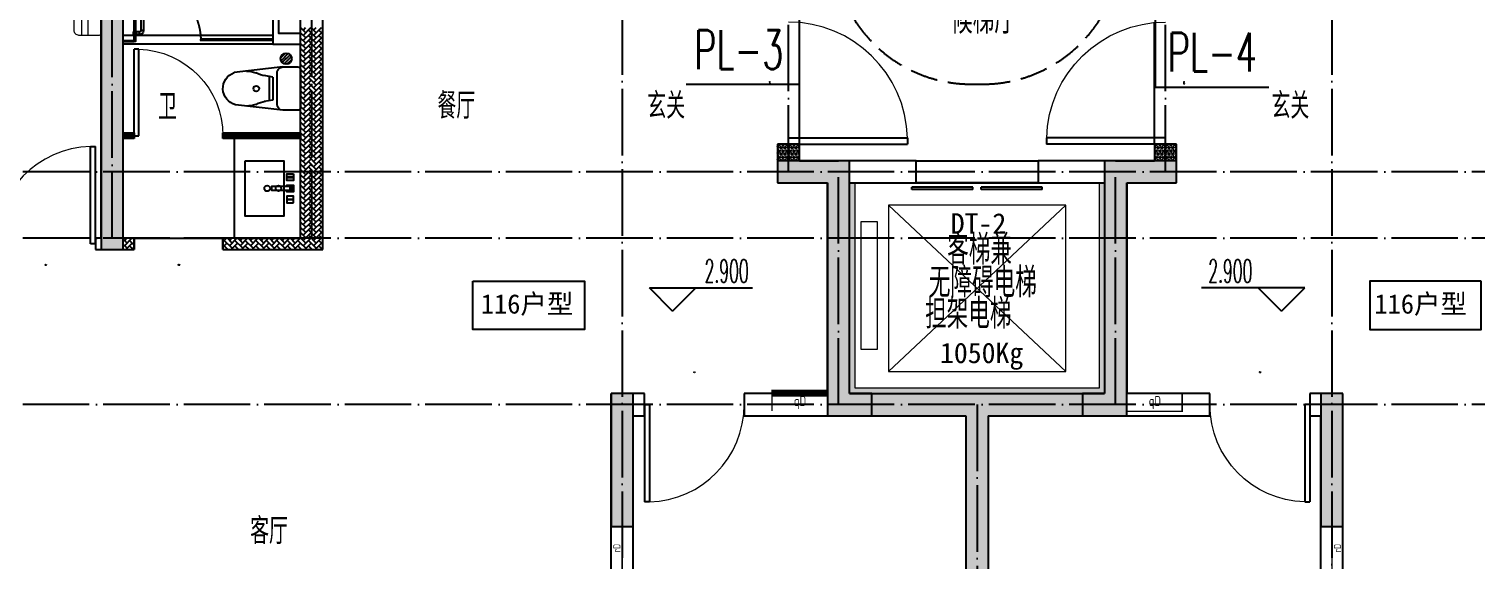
# Model space of a CAD drawing. Extents: x 27938 to 1507990, y 110129 to 923079.
# Drawn here: x 856867 to 869917, y 598848 to 603637 of the extents above; entities that cross this region are included whole.
import ezdxf

# ---------------------------------------------------------------- set-up
doc = ezdxf.new("R2010")
doc.units = 0
doc.header["$LTSCALE"] = 1000
doc.header["$MEASUREMENT"] = 0
doc.linetypes.add('DASH', pattern=[0.35, 0.25, -0.1])
doc.linetypes.add('DOTE', pattern=[2.4200000000000004, 2, -0.2, 0.02, -0.2])
for name, color, linetype, lineweight in [('3.5方案汇报，与郭总、侯月琴确定户型_t8$0$STAIR', 2, 'Continuous', 18), ('EQUIP-消防', 3, 'Continuous', 20), ('填充', 251, 'Continuous', 5), ('平面-空调预留孔', 173, 'Continuous', 15)]:
    doc.layers.add(name, color=color, linetype=linetype, lineweight=lineweight)
for name, color, linetype in [('COLUMN', 9, 'Continuous'), ('CURTWALL', 4, 'Continuous'), ('DIM_ELEV', 3, 'Continuous'), ('DIM_餐饮排水', 31, 'Continuous'), ('DOTE', 1, 'Continuous'), ('EQUIP_污水', 7, 'Continuous'), ('IP-bath&kitchen-JOHNSON', 4, 'Continuous'), ('LVTRY', 6, 'Continuous'), ('P-bath&kitchen-JOHNSON', 4, 'Continuous'), ('PUB_HATCH', 8, 'Continuous'), ('PUB_TEXT', 4, 'Continuous'), ('STAIR', 2, 'Continuous'), ('WALL', 9, 'Continuous'), ('WINDOW', 4, 'Continuous'), ('WINDOW_TEXT', 7, 'Continuous'), ('保温', 6, 'Continuous')]:
    doc.layers.add(name, color=color, linetype=linetype)
doc.styles.add('_TCH_DIM', font='SIMPLEX.shx', dxfattribs={"width": 0.7, "bigfont": 'GBCBIG.shx'})
doc.styles.add('_TCH_WINDOW', font='SIMPLEX.shx', dxfattribs={"width": 0.7, "height": 3.5, "bigfont": 'GBCBIG.shx'})
doc.styles.add('_TWT_SERIAL', font='SIMPLEX', dxfattribs={"width": 0.8, "height": 3.5, "bigfont": 'HZTXT'})
doc.styles.get("Standard").update_dxf_attribs({"font": 'gbenor.shx', "bigfont": 'gbcbig.shx'})
doc.styles.add('房间名称', font='TSSDENG', dxfattribs={"width": 0.8, "bigfont": 'HZTXT'})
doc.styles.add('黑体', font='simhei.ttf')
pattern_1 = [(90, (0, 0), (-16.49778, 1.010197673501861e-15), [9.525, -19.05]), (210, (0, 0), (8.248889999999996, -14.28749658604684), [9.525, -19.05]), (150, (5.83238038093927e-16, 9.525), (-8.248890000000003, -14.28749658604684), [9.525, -19.05])]
pattern_2 = [(45, (0, 0), (0, 47.41575231924514), [100.584, -33.528]), (135, (23.70786, 23.70786), (3.05311331771918e-15, 47.41575231924513), [100.584, -33.528])]

# ---------------------------------------------------------------- blocks, each defined once
blk = doc.blocks.new('GFDGFSDFGD')
at = {"layer": 'PUB_HATCH'}
for points in [[(450766.6347917099, 373023.7242148577), (450216.6347917099, 373023.7242148577), (450216.634792909, 370023.7242154307), (450416.634792909, 370023.7242154307), (450416.6347917099, 372823.7242148577), (450766.6347917099, 372823.7242148577)], [(456966.6242620276, 370823.7242364994), (456316.6235069988, 370823.7237810019), (456316.6235069988, 370623.723500697), (456766.6242620276, 370623.7242364994), (456766.6242608383, 368523.7281418327), (457166.6242608383, 368523.7281418327), (457166.6242608383, 368723.7281418327), (456966.6242609706, 368723.7281418327)], [(459266.6248586276, 370823.7242366532), (459266.6248596846, 368723.7281419866), (459066.6248598169, 368723.7281419866), (459066.6248598169, 368523.7281419866), (459466.6248598169, 368523.7281419866), (459466.6248586276, 370623.7242366532), (459916.6256136564, 370623.7235008508), (459916.6256136564, 370823.7237811558)], [(454816.6362339624, 368723.7167763724), (454816.6362308792, 367523.7257141294), (455016.6362343028, 367523.7239626549), (455016.6362342408, 368723.7167764931)], [(461416.6128852202, 368723.7167772611), (461216.6128849418, 368723.7167773817), (461216.612884902, 367523.7239627372), (461416.6128882723, 367523.7257142118)]]:
    blk.add_hatch(color=256, dxfattribs=at).paths.add_polyline_path(points)
at = {"layer": 'COLUMN', "color": 6}
for p, q in [((450216.6347917099, 373023.7242148577), (450216.634792909, 370023.7242154307)), ((450416.634792909, 370023.7242154307), (450416.6347917099, 372823.7242148577)), ((456966.6242620276, 370823.7242364994), (456316.6235069988, 370823.7237810019)), ((456316.6235069988, 370823.7237810019), (456316.6235069988, 370623.723500697)), ((456966.6242609706, 368723.7281418327), (456966.6242620276, 370823.7242364994)), ((459266.6248586276, 370823.7242366532), (459266.6248596846, 368723.7281419866)), ((459916.6256136564, 370823.7237811558), (459266.6248586276, 370823.7242366532)), ((459916.6256136564, 370623.7235008508), (459916.6256136564, 370823.7237811558)), ((456316.6235069988, 370623.723500697), (456766.6242620276, 370623.7242364994)), ((456766.6242620276, 370623.7242364994), (456766.6242608383, 368523.7281418327)), ((459466.6248598169, 368523.7281419866), (459466.6248586276, 370623.7242366532)), ((459466.6248586276, 370623.7242366532), (459916.6256136564, 370623.7235008508)), ((450216.634792909, 370023.7242154307), (450416.634792909, 370023.7242154307)), ((454816.6362339624, 368723.7167763724), (454816.6362308792, 367523.7257141294)), ((455016.6362342408, 368723.7167764931), (454816.6362339624, 368723.7167763724)), ((455016.6362343028, 367523.7239626549), (455016.6362342408, 368723.7167764931)), ((457166.6242608383, 368723.7281418327), (456966.6242609706, 368723.7281418327)), ((457166.6242608383, 368523.7281418327), (457166.6242608383, 368723.7281418327)), ((459266.6248596846, 368723.7281419866), (459066.6248598169, 368723.7281419866)), ((459066.6248598169, 368723.7281419866), (459066.6248598169, 368523.7281419866)), ((461416.6128852202, 368723.7167772611), (461216.6128849418, 368723.7167773817)), ((461216.6128849418, 368723.7167773817), (461216.612884902, 367523.7239627372)), ((461416.6128882723, 367523.7257142118), (461416.6128852202, 368723.7167772611)), ((456766.6242608383, 368523.7281418327), (457166.6242608383, 368523.7281418327)), ((459066.6248598169, 368523.7281419866), (459466.6248598169, 368523.7281419866)), ((454816.6362308792, 367523.7257141294), (455016.6362343028, 367523.7239626549)), ((461216.612884902, 367523.7239627372), (461416.6128882723, 367523.7257142118))]:
    blk.add_line(p, q, dxfattribs=at)
blk = doc.blocks.new('GDFGDGRD')
at = {"layer": '保温', "linetype": 'ByBlock', "ltscale": 10}
h = blk.add_hatch(dxfattribs=at)
h.set_pattern_fill('AR-HBONE', color=251, scale=55)
h.set_pattern_definition(pattern_2)
h.paths.add_polyline_path([(439016.5790388767, 370023.7249376682), (439016.5712974954, 372023.7235304342), (439216.5712974836, 372023.7237229171), (439216.5790388649, 370023.7251301511)])
at = {"layer": '保温', "linetype": 'Continuous', "ltscale": 10}
h = blk.add_hatch(dxfattribs=at)
h.set_pattern_fill('HEX', color=251, scale=10, angle=90, style=0)
h.set_pattern_definition(pattern_1)
h.paths.add_polyline_path([(431316.5779582471, 370823.724846115), (431516.5779419378, 370823.724846115), (431516.676856265, 370973.7247405107), (431316.6768725742, 370973.7249371556)])
h = blk.add_hatch(dxfattribs=at)
h.set_pattern_fill('HEX', color=251, scale=10, angle=90, style=0)
h.set_pattern_definition(pattern_1)
h.paths.add_polyline_path([(434916.5794610044, 370823.724846115), (434716.5794773137, 370823.724846115), (434716.4805629865, 370973.7247405107), (434916.4805466773, 370973.7249371556)])
at = {"layer": '保温', "linetype": 'ByBlock', "ltscale": 10}
h = blk.add_hatch(dxfattribs=at)
h.set_pattern_fill('AR-HBONE', color=251, scale=55)
h.set_pattern_definition(pattern_2)
h.paths.add_polyline_path([(439216.5790388254, 370023.7249240499), (439216.5783954095, 370123.7247249204), (439916.5783955253, 370123.7247250654), (439916.5790389413, 370023.724924195)])
h = blk.add_hatch(dxfattribs=at)
h.set_pattern_fill('AR-HBONE', color=251, scale=55)
h.set_pattern_definition(pattern_2)
h.paths.add_polyline_path([(440716.5790389128, 370023.7249240321), (440716.5783954969, 370123.7247249025), (440816.5681615616, 370123.724930781), (440816.5688049775, 370023.7251299106)])
at = {"layer": '保温', "linetype": 'Continuous', "ltscale": 10}
h = blk.add_hatch(dxfattribs=at)
h.set_pattern_fill('HEX', color=251, scale=10, angle=90, style=0)
h.set_pattern_definition([(90, (-70765.89117912838, -151624.7360933621), (-16.49778, 1.010197673501861e-15), [9.525, -19.05]), (210, (-70765.89117912838, -151624.7360933621), (8.248889999999996, -14.28749658604684), [9.525, -19.05]), (150, (-70765.89117912838, -151615.2110933621), (-8.248890000000003, -14.28749658604684), [9.525, -19.05])])
h.paths.add_polyline_path([(434066.5790224251, 368523.7248330163), (434066.5789810187, 368723.7248300065), (432166.5783829462, 368723.7248300508), (432166.5784243525, 368523.7248330605)])
h = blk.add_hatch(dxfattribs=at)
h.set_pattern_fill('HEX', color=251, scale=10, angle=90, style=0)
h.set_pattern_definition([(90, (-70765.89117912838, -152124.7360933621), (-16.49778, 1.010197673501861e-15), [9.525, -19.05]), (210, (-70765.89117912838, -152124.7360933621), (8.248889999999996, -14.28749658604684), [9.525, -19.05]), (150, (-70765.89117912838, -152115.2110933621), (-8.248890000000003, -14.28749658604684), [9.525, -19.05])])
h.paths.add_polyline_path([(433016.677671614, 363923.7248245182), (433216.6776553047, 363923.7248245182), (433216.6776158109, 368523.7247332072), (433016.6776321201, 368523.7249298521)])
blk = doc.blocks.new('A$C001338C2')
for p, q in [((-1.49359439092e-05, 248.6000576173246), (-2.84423585981e-05, 22.0000576172315)), ((844.9999883423079, 303.6000072514144), (54.99998834231155, 303.6000543390692)), ((109.0525457565491, 214.7673082745569), (109.0525510513944, 303.6000511174025)), ((899.9999715576414, 22.00000397306576), (899.9999850640525, 248.6000039731589)), ((21.99997024633922, 5.63059293199e-05), (877.9999702463392, 5.2843679441e-06))]:
    blk.add_line(p, q)
at = {"lineweight": 5}
for p, q in [((899.9999830474662, 214.7672611304297), (-1.69525337697e-05, 214.7673147745954)), ((899.9999787804518, 143.1781611304468), (-2.12195482163e-05, 143.1782147746126))]:
    blk.add_line(p, q, dxfattribs=at)
for points in [[(89.24090579471158, 226.3562818807586), (22.19125331861505, 226.3562858772129, -0.414213562372504), (16.6912536464406, 231.8562862050385), (16.69125431894281, 243.1390318179401, -0.414213562373095), (22.19125464676836, 248.6390314901146), (89.24090712286488, 248.6390274936603, -0.414213562373095), (94.74090679503934, 243.1390271658347), (94.74090612253713, 231.8562815529331, -0.414213562373095)], [(73.08482630450817, 275.0144977724194), (56.77886350143308, 275.0144987443309, -0.414213562373095), (51.27886382925863, 280.5144990721565), (51.27886400034913, 283.3844664433818, -0.414213562373095), (56.77886432817468, 288.8844661155563), (73.08482713124977, 288.8844651436448, -0.4142135623732024), (78.58482680342422, 283.3844648158192), (78.58482663233372, 280.5144974445939, -0.414213562373095)]]:
    blk.add_lwpolyline(points, format="xyb", close=True)
for centre, radius, start, end in [((54.99998506405609, 248.6000543390692), 55.0000000000001, 89.99999658490542, 179.9999965849054), ((844.9999850640525, 248.6000072514144), 55.0000000000001, 359.9999965849054, 89.99999658490542), ((21.9999715576414, 22.00005630592932), 22.00000000000004, 179.9999965849054, 269.9999965849054), ((877.9999715576414, 22.00000528436794), 22.00000000000004, 269.9999965849054, 359.9999965849054)]:
    blk.add_arc(centre, radius, start, end)
blk = doc.blocks.new('rrrrrrrrrrrra')
at = {"color": 0}
for p, q in [((-112.3975646988256, 458.7312025176361), (-112.3975646988256, 324.3323662159964)), ((252.6024353011744, 483.7312025176361), (-87.39756469882559, 483.7312025176361)), ((277.6024353011744, 324.3323662159964), (277.6024353011744, 458.7312025176361)), ((-112.3975646988256, 324.3323662159964), (-63.69972878636327, -103.3637925456278)), ((-59.12511469877791, 271.0599162159488), (224.3299853011267, 271.0599162159488)), ((277.6024353011744, 324.3323662159964), (227.5135563242948, -115.5808400628157)), ((-20.6103619200876, 232.4137265472673), (-34.18044077546801, 153.6153487120755)), ((191.3197469591396, 200.4502565474249), (-26.11487635679077, 200.4502565474249)), ((185.8152325224364, 232.4137265477329), (-20.6103619200876, 232.4137265472673)), ((185.8152325224364, 232.4137265477329), (199.3853113778168, 153.6153487125412))]:
    blk.add_line(p, q, dxfattribs=at)
for centre, radius, start, end in [((-87.39756469882559, 458.7312025176361), 25, 90, 180), ((252.6024353011744, 458.7312025176361), 25, 0, 90), ((-59.12511469877791, 324.3323662164621), 53.27245000000602, 180, 270), ((224.3299853008939, 324.3323662164621), 53.27245000000253, 270, 0), ((-322.583031725022, 209.8070477982983), 293.8257332377133, 333.5368539848596, 351.4828191908725), ((487.787902327138, 209.8070477982983), 293.8257332377133, 188.5171808091275, 206.4631460151405), ((148.969911527005, -3.179016253445297), 224.0767612256445, 158.5202191710939, 180), ((16.2349590753438, -3.179016253445297), 224.0767612256723, 0, 21.47978082890611), ((83.83053322241176, -63.61970424279571), 152.7899563564, 195.0773243454172, 340.1181212308546)]:
    blk.add_arc(centre, radius, start, end, dxfattribs=at)
blk = doc.blocks.new('A$C1E0F638F')
at = {"color": 0}
for points in [[(499.7003750004806, 435.1003879043274), (499.7003750004806, 85.1003879038617), (-4.325015470385551e-05, 85.10038790432736), (-4.325015470385551e-05, 435.1003879038617)], [(269.850552206859, 30.00024752598256), (229.850552206859, 30.00024752644822), (229.850552206859, 195.0002475259826), (269.850552206859, 195.0002475264482)], [(119.850552206859, 0.0002475259825587273), (179.850552206859, 0.0002475259825587273), (179.850552206859, 60.00024752598256), (119.850552206859, 60.00024752598256)], [(146.850552206859, 55.00024752598256), (152.850552206859, 55.00024752644822), (152.850552206859, 5.00024752644822), (146.850552206859, 5.00024752644822)], [(229.850552206859, 30.00024752644822), (269.850552206859, 30.00024752598256), (269.850552206859, 10.00024752598256), (229.850552206859, 10.00024752644822)], [(379.850552206859, 0.0002475259825587273), (319.850552206859, 0.0002475264482200146), (319.850552206859, 60.00024752644822), (379.850552206859, 60.00024752644822)], [(352.850552206859, 55.00024752598256), (346.850552206859, 55.00024752598256), (346.850552206859, 5.000247525982559), (352.850552206859, 5.000247525982559)]]:
    blk.add_lwpolyline(points, close=True, dxfattribs=at)
blk.add_lwpolyline([(269.850552206859, 60.00024752598256), (279.850552206859, 60.00024752598256), (279.850552206859, 0.0002475264482200146), (219.850552206859, 0.0002475259825587273), (219.850552206859, 60.00024752598256), (229.850552206859, 60.00024752644822)], dxfattribs=at)
blk.add_circle((249.850552206859, 236.2614032463171), 26, dxfattribs=at)
blk = doc.blocks.new('$lvtry$00000171')
at = {"color": 0}
for p, q in [((-74.24621202462731, 10.60660171788186), (-10.60660171788186, 74.24621202462731)), ((-69.81875867368217, -27.39235180270043), (27.39235180242758, 69.81875867368217)), ((-53.03300858900184, -53.03300858886359), (53.03300858900184, 53.03300858886359)), ((-27.39235180242758, -69.81875867368217), (69.81875867368217, 27.39235180270043)), ((10.60660171788186, -74.24621202462731), (74.24621202462731, -10.60660171788186))]:
    blk.add_line(p, q, dxfattribs=at)
blk.add_circle((0, 0), 75, dxfattribs=at)
blk.add_point((0, 0), dxfattribs=at)
blk = doc.blocks.new('135')
blk.add_hatch(color=0).paths.add_polyline_path([(4.76418280357393, 1.812162386259842), (3.614183923258678, -0.9586682789313272), (-4.698308072380313, 2.491328362025341), (-3.548309192054148, 5.262159027231063)])
at = {"color": 0}
for p, q in [((-6.34257382159194, 2.632406550414998), (5.421245566391007, -2.250020692198631)), ((-5.698204626369259, 2.906323017595241), (-5.160113183243083, 2.682994842084553)), ((-5.555794630552554, 18.93025617586591), (-3.355794630551827, 19.41189882087838)), ((-3.355794630551827, 19.41189882087838), (-5.502586708164016, 19.38346581543646)), ((5.249555696867901, 10.9245783101278), (-5.25044430312846, 10.93328680312606)), ((5.227938415449898, 9.660595023749009), (-5.205485498692723, 9.660595023727183)), ((-5.160113183243083, 2.682994842084553), (-3.818447822857706, 5.915630618167598)), ((-5.000000000007275, 10.93307908955376), (-5.000000000007275, 30.53458335841333)), ((-3.818447822857706, 5.915630618167598), (5.417654394495911, 2.08230101709978)), ((0, -9.095e-13), (-7.276000000000001e-12, 39.11915162772765)), ((5.617387633388716, 18.86060526279379), (3.417387633387988, 19.34224790780627)), ((3.417387633387988, 19.34224790780627), (5.564179711000178, 19.31381490236435)), ((4.075989034128724, -1.150334758983262), (5.417654394495911, 2.08230101709978)), ((4.999999999996362, 10.92478528669653), (4.999999999992723, 32.30060393840449)), ((4.075989034125087, -1.150334758983262), (5.7233188174323, -1.834038541420341))]:
    blk.add_line(p, q, dxfattribs=at)
for centre, radius, start, end in [((6.161034868437128, 15.83646535001662), 13.51105029248686, 151.0147378050733, 204.8403314206463), ((13.49583268638525, 4.204098348475781), 20.48112573357894, 163.092431708237, 182.0011966084188), ((-5.975522388205718, 3.562607190228845), 1, 184.2275252268287, 248.4661137629982), ((13.54264475737364, 4.193994001077044), 19.52885339284392, 163.7443120071847, 182.5268738689926), ((8.625610374787357, 15.4674340699994), 14.59806099666519, 166.2780045267358, 198.0953497200314), ((-5.467505949505721, 3.349919817060253), 0.5, 181.9385014602077, 247.2597126889964), ((-5.220308285297505, 22.14142036417525), 0.5, 335.7643365041333, 151.0147378054934), ((3.827398038803949, 18.06844884589281), 9.42220170707689, 155.7643365036202, 171.9772791662345), ((5.153695528464595, 22.26171150950449), 0.5, 29.84246110022977, 204.5740373216479), ((-5.946870150815811, 17.18555889137405), 11.70614123311011, 10.4750181798539, 24.57403732164799), ((29.07817214454553, 6.708467335577552), 24.03224306675829, 172.943947749341, 199.2318175570648), ((-6.288615623223449, 15.43590622998363), 12.3887641438454, 338.644919711974, 16.04760207510264), ((-6.035673477003001, 15.84248269684667), 13.39994098009156, 334.9111406033848, 29.84246110034611), ((26.37160870551816, 6.273545375245702), 20.6409126368038, 169.1453753653255, 199.9525787155704), ((5.869786496521555, -1.169297062749137), 1.170107913508445, 247.4597126892894, 19.95257871601565), ((5.914985297487874, -1.372233430550295), 0.5, 247.4597126892894, 19.23181755750988)]:
    blk.add_arc(centre, radius, start, end, dxfattribs=at)
blk.add_open_spline([(-5.000000000007275, 30.53458335841333), (-4.10443294849756, 31.33336597555081), (-2.288282033354334, 32.95324444101334), (0.90438098919185, 29.19536669430727), (3.450096077842316, 31.12548990286359), (4.999999999992723, 32.30060393840449)], degree=3, knots=[0, 0, 0, 0, 3.066329070407599, 6.218313121244897, 11.12413523619883, 11.12413523619883, 11.12413523619883, 11.12413523619883], dxfattribs=at)
blk = doc.blocks.new('SDFAWERAWER')
at = {"layer": 'LVTRY', "color": 0}
for p, q in [((593941.1893833182, -1242210.071718162), (593783.7054442759, -1242594.768872668)), ((593964.6458707345, -1242219.669193542), (593807.1619316919, -1242604.366348048)), ((593941.1893833182, -1242210.071718162), (593964.6458707345, -1242219.669193542)), ((593987.7654218215, -1242190.543110286), (593978.1679464299, -1242213.999597729)), ((594007.4885557, -1242225.996441955), (593978.1679464299, -1242213.999597729)), ((594017.0860310916, -1242202.539954511), (593987.7654218215, -1242190.543110286)), ((594015.8193360465, -1242220.432964417), (594027.1688849085, -1242192.714558183)), ((594015.8193360465, -1242220.432964417), (594021.6828450572, -1242222.833830523)), ((594025.7000045974, -1242203.902384486), (594018.4845674199, -1242221.524267195)), ((594018.4845674199, -1242221.524267195), (594021.4897947444, -1242220.265124338)), ((594025.3530065713, -1242210.830205286), (594021.4897947444, -1242220.265124338)), ((594022.5558872721, -1242220.70164544), (594021.6828450572, -1242222.833830523)), ((594021.6828450572, -1242222.833830523), (594023.9367655669, -1242221.889473379)), ((594022.6186791044, -1242211.427743668), (594029.8341162818, -1242193.80586096)), ((594024.1550261178, -1242221.356427115), (594023.937164888, -1242221.888498138)), ((594025.3530065713, -1242210.830205286), (594031.0932591765, -1242196.811088268)), ((594027.1688849085, -1242192.714558183), (594033.0323939191, -1242195.115424288)), ((594029.8341162818, -1242193.80586096), (594031.0932591765, -1242196.811088268)), ((594032.1593517042, -1242197.24760937), (594033.0323939191, -1242195.115424288)), ((594033.0323939191, -1242195.115424288), (594033.976751101, -1242197.369344781)), ((594033.7584905497, -1242197.902391045), (594033.9763517794, -1242197.370320023)), ((594047.2517495372, -1242200.933083513), (594035.9092786319, -1242228.654386825)), ((594035.9092786319, -1242228.654386825), (594038.5747885434, -1242229.745009019)), ((594037.3439066054, -1242210.828683256), (594087.9885953569, -1242231.550505105)), ((594038.5747885434, -1242229.745009019), (594045.1743897707, -1242213.615406493)), ((594038.5747885434, -1242229.745009019), (594041.579694262, -1242228.485098852)), ((594041.579694262, -1242228.485098852), (594051.1771696536, -1242205.028611409)), ((594049.9172594484, -1242202.023705706), (594043.3176582216, -1242218.153308231)), ((594047.2517495372, -1242200.933083513), (594049.9172594484, -1242202.023705706)), ((594049.9172594484, -1242202.023705706), (594051.1771696536, -1242205.028611409)), ((594057.0670404839, -1242246.282014925), (594066.6645158757, -1242222.825527482)), ((594027.746431214, -1242234.285170699), (594078.3911199654, -1242255.006992549)), ((593783.7054442759, -1242594.768872668), (593807.1619316919, -1242604.366348048)), ((593803.2340521519, -1242641.344911171), (593812.8315275433, -1242617.888423728)), ((593812.8315275433, -1242617.888423728), (593842.1521368134, -1242629.885267953)), ((593803.2340521519, -1242641.344911171), (593832.554661422, -1242653.341755396)), ((593842.1521368134, -1242629.885267953), (593832.554661422, -1242653.341755396)), ((593833.814571627, -1242656.346661099), (593832.554661422, -1242653.341755396)), ((593845.157042532, -1242628.625357786), (593833.814571627, -1242656.346661099)), ((593836.4800815652, -1242657.437283303), (593833.814571627, -1242656.346661099)), ((593847.8225524705, -1242629.715979991), (593836.4800815652, -1242657.437283303)), ((593845.157042532, -1242628.625357786), (593842.1521368134, -1242629.885267953)), ((593847.8225524705, -1242629.715979991), (593845.157042532, -1242628.625357786)), ((593847.1421213057, -1242661.799772115), (593858.4845922105, -1242634.078468803)), ((593847.1421213057, -1242661.799772115), (593849.807631217, -1242662.890394308)), ((593849.807631217, -1242662.890394308), (593861.150102122, -1242635.169090996)), ((593852.0613105225, -1242661.945461682), (593862.0950347865, -1242637.422770285)), ((593858.4845922105, -1242634.078468803), (593861.150102122, -1242635.169090996)), ((593861.150102122, -1242635.169090996), (593862.0950347865, -1242637.422770285))]:
    blk.add_line(p, q, dxfattribs=at)
blk.add_lwpolyline([(593823.4857289928, -1242716.975934958), (594045.7556563742, -1242173.940086161), (594036.5013807861, -1242170.150840413), (593814.2314534048, -1242713.186689209)], close=True, dxfattribs=at)
blk.add_arc((594075.2654484361, -1242240.036391133), 15.29342111015146, 281.7932153755734, 33.70187580186141, dxfattribs=at)
for centre, major_axis, start_param, end_param in [((593974.2417065077, -1242223.595433476), (3.926239933352681, 9.595835773426348), 0, 1.570796326794897), ((593816.7577674654, -1242608.292587982), (13.52371531371392, 33.05232318957029), 1.570796326794897, 3.141592653589793), ((593816.7577674654, -1242608.292587982), (3.926239933352681, 9.595835773426348), 1.570796326794897, 3.141592653589793)]:
    blk.add_ellipse(centre, major_axis=major_axis, ratio=1, start_param=start_param, end_param=end_param, dxfattribs=at)
at = {"layer": 'P-bath&kitchen-JOHNSON', "color": 0, "linetype": 'DASH'}
blk.add_arc((593809.7670385346, -1242714.004828131), 586.199339652145, 67.53694625199444, 157.1324720308851, dxfattribs=at)
at = {"layer": 'LVTRY', "color": 8, "xscale": -1, "rotation": 157.7329157530927}
blk.add_blockref('135', (594045.2713309255, -1242161.927690595), dxfattribs=at)
blk = doc.blocks.new('A$C5DCB2F21')
at = {"layer": 'IP-bath&kitchen-JOHNSON', "color": 0}
for p, q in [((-68.28558143033297, -213.1606503543517), (-157.7014214626688, -274.9614281078248)), ((68.16970908802614, -213.1606503543517), (157.5855491203619, -274.9614281078248)), ((-0.0579361711279489, -261.3536447175793), (-0.0579361711570528, -424.6555120690827))]:
    blk.add_line(p, q, dxfattribs=at)
for centre, major_axis, ratio, start_param, end_param in [((0.0421103943663184, -178.7724866370772), (-50.96224410476142, 6.55561e-11), 0.9900522014073144, -1.362970376127611, 4.504563029716158), ((0.0421103943663184, -177.7692267618913), (-26.80467913510691, 8.690706e-10), 0.9948122416210567, -1.167676844559286, 4.309269498205915)]:
    blk.add_ellipse(centre, major_axis=major_axis, ratio=ratio, start_param=start_param, end_param=end_param, dxfattribs=at)
at = {"layer": 'LVTRY', "color": 0}
for p, q in [((73.60639230580999, 0), (-73.60639230580999, 0)), ((-10.47308850636909, -173.5162652194049), (-10.47308850636909, -49.2578386965979)), ((10.5573092952909, -173.5162652194049), (10.5573092952909, -49.2578386965979))]:
    blk.add_line(p, q, dxfattribs=at)
blk.add_lwpolyline([(73.60639230580999, 0), (73.60639230580999, -15.772798351245), (-73.60639230580999, -15.772798351245), (-73.60639230580999, 0)], dxfattribs=at)
for points in [[(-26.29978149385716, -30.6730770759059, -0.3641418619200349), (-37.77772499481944, -15.772798351245, -0.0204951839784475)], [(-10.47308850636909, -49.43990604687496, 0.214893116671168), (-26.29978149385716, -30.6730770759059, 7.649644273232357)], [(10.5573092952909, -49.2578386965979, -0.2143900455666535), (26.29978149385716, -30.6730770759059, -7.649644273232357)], [(26.29978149385716, -30.6730770759059, 0.3641418619200187), (37.77772499482671, -15.772798351245, 0.0204951839784475)]]:
    blk.add_lwpolyline(points, format="xyb", dxfattribs=at)
blk.add_arc((0.0421103944609058, -173.5162652194049), 10.51519890083, 180, 0, dxfattribs=at)
for centre, major_axis, ratio, start_param, end_param in [((0.0421103943663184, -181.2952494334531), (53.64446843239703, 4.6092399e-09), 0.9875770290783108, 1.768090240399728, 7.656687720196345), ((-12.41473554639378, -164.737432311369), (1.3012e-12, 1.432845619463478), 0.8500000000096485, -1.570796326743344, 4.712388980436241), ((-12.41473554639378, -189.1718906858077), (-2.801241e-10, 1.432845619478029), 0.8500000000010158, 4.712388980259137, 10.99557428743872), ((12.49895633515552, -164.737432311369), (-1.089747e-10, 1.432845619463478), 0.8500000000096485, 4.712388980370823, 10.99557428755041), ((12.49895633515552, -189.1718906858077), (-3.904000999999999e-10, 1.43284561947803), 0.8500000000010156, 4.712388980193717, 10.9955742873733)]:
    blk.add_ellipse(centre, major_axis=major_axis, ratio=ratio, start_param=start_param, end_param=end_param, dxfattribs=at)
blk = doc.blocks.new('$TCHSYS$DOOR2D')
for p, q in [((0.45, 0.9750000000000001), (0.5000000000000002, 0.9750000000000001)), ((0.45, 0), (0.45, 0.9750000000000001)), ((0.5, 0), (0.5, 0.9750000000000001)), ((0.5, 0), (0.45, 0))]:
    blk.add_line(p, q)
at = {"lineweight": 13}
blk.add_arc((0.475, 0), 0.975, 91.4692835813538, 180, dxfattribs=at)
blk = doc.blocks.new('DSGDFGF')
at = {"layer": 'CURTWALL', "color": 0}
for p, q in [((676992.3193099007, 342105.3318189482), (676292.3193125755, 342105.3318188789)), ((676292.3193125755, 342105.3318188789), (676292.3193125804, 342055.3318188789)), ((676292.3193125771, 342088.6651522122), (676992.3193101969, 342088.6651522689)), ((676292.3193125788, 342071.9984855456), (676992.3193101985, 342071.9984856088)), ((676292.3193125804, 342055.3318188789), (676992.3193099055, 342055.3318189486)), ((676992.3193099055, 342055.3318189486), (676992.3193099007, 342105.3318189482)), ((677892.3193125913, 342105.3318190337), (677792.3193100533, 342105.3318190256)), ((677792.3193100533, 342105.3318190256), (677792.3193100581, 342055.3318190261)), ((677792.3193101969, 342088.6651523464), (677892.319312593, 342088.665152367)), ((677792.3193101985, 342071.9984856863), (677892.3193125946, 342071.9984857004)), ((677792.3193100581, 342055.3318190261), (677892.3193125962, 342055.3318190337)), ((677892.3193125962, 342055.3318190337), (677892.3193125913, 342105.3318190337))]:
    blk.add_line(p, q, dxfattribs=at)
at = {"layer": 'IP-bath&kitchen-JOHNSON', "color": 0}
for p, q in [((676542.331932724, 342985.0196551088), (677892.3295454062, 342985.0196507949)), ((676542.331932724, 342950.0196551071), (677192.3295454478, 342950.0196505642)), ((676542.331932724, 342940.0196551071), (677192.3413922582, 342940.0196503444)), ((676542.331932724, 342905.019720073), (677892.3295454059, 342905.0196507949)), ((677192.3413922582, 342940.0196503444), (677192.3413922533, 342950.0196505642)), ((677892.3295454031, 342940.0196503291), (677792.3295457542, 342940.0196503627)), ((677792.3295457542, 342930.0196503627), (677792.329545758, 342940.0196503627)), ((677892.3295454031, 342930.0196503291), (677792.3295457542, 342930.0196503627))]:
    blk.add_line(p, q, dxfattribs=at)
for points in [[(676542.3319719185, 343855.3312094221), (676542.3319289016, 342905.0196913155), (676292.3295242395, 342905.0197074407)], [(676492.3319719185, 343855.3312094221), (676492.331953106, 343005.0197000016), (676292.3295265906, 343005.0197000032)]]:
    blk.add_lwpolyline(points, dxfattribs=at)
at = {"layer": 'LVTRY', "color": 0}
blk.add_lwpolyline([(676892.3193115182, 341155.3318184384), (676292.319311518, 341155.3318184384), (676292.3193115267, 342055.3308562199), (676892.3193115271, 342055.3308562199)], close=True, dxfattribs=at)
at = {"layer": 'CURTWALL', "color": 0, "xscale": 800, "yscale": 800, "zscale": 50, "rotation": 5.54452612062199e-09}
blk.add_blockref('$TCHSYS$DOOR2D', (677392.3193099796, 342080.3318189853), dxfattribs=at)
at = {"layer": 'IP-bath&kitchen-JOHNSON', "color": 8}
for name, p, rotation in [('A$C5DCB2F21', (676542.3428769042, 343480.3272782623), 90.00848852444699), ('SDFAWERAWER', (-342526.1847909405, 1268090.515878983), 22.25976934310714)]:
    blk.add_blockref(name, p, dxfattribs=dict(at, rotation=rotation))
at = {"layer": 'LVTRY', "color": 8, "xscale": -0.6666666667107826, "yscale": 0.6666666667107826}
for p in [(676672.3319719185, 343725.3312094244), (676422.3295454204, 342775.3312094267)]:
    blk.add_blockref('$lvtry$00000171', p, dxfattribs=at)
at = {"layer": 'LVTRY', "color": 8, "extrusion": (0, 0, -1), "xscale": -1, "zscale": -1, "rotation": 270}
blk.add_blockref('rrrrrrrrrrrra', (-676776.0631769253, 342422.5730388308), dxfattribs=at)
at = {"layer": 'LVTRY', "color": 8, "xscale": -1, "rotation": 270}
blk.add_blockref('A$C1E0F638F', (676357.2294132968, 341355.6371924866), dxfattribs=at)
blk = doc.blocks.new('GDGRDGDRGDFD')
at = {"layer": 'EQUIP-消防', "const_width": 12.82051282052028}
blk.add_lwpolyline([(136866.5605577994, 335507.811971089), (136366.5605577994, 335507.8119710906), (136366.5605577991, 335347.8119710904), (136866.5605577991, 335347.8119710888)], close=True, dxfattribs=at)
at = {"layer": 'PUB_TEXT', "color": 7, "true_color": 0xffffff, "style": '房间名称', "width": 0.8}
blk.add_text('qD', height=90, dxfattribs=at).set_placement((136565.0499633249, 335395.5346836653))
blk = doc.blocks.new('FSFSFSFSEG')
at = {"layer": 'EQUIP-消防', "const_width": 12.82051282052028}
blk.add_lwpolyline([(136866.5605577994, 335152.5449090759), (136466.5605577994, 335152.5449090774), (136466.5605577991, 335052.5449090772), (136866.5605577991, 335052.5449090757)], close=True, dxfattribs=at)
at = {"layer": 'PUB_TEXT', "color": 7, "true_color": 0xffffff, "style": '房间名称', "width": 0.8}
blk.add_text('rD', height=64.8, dxfattribs=at).set_placement((136633.7425204425, 335069.0046025831))
blk = doc.blocks.new('GHFHFHTFHCSDCS')
blk.add_blockref('GDGRDGDRGDFD', (319900.0178446308, 33215.91286097257))
for name, p, rotation in [('GDGRDGDRGDFD', (323100.997491646, 33215.50885790785), 0.0001673532306091649), ('FSFSFSFSEG', (789969.1235921647, 230657.1642343822), 89.99999999297357), ('FSFSFSFSEG', (796469.1236020895, 230657.164233585), 89.99999999297357)]:
    blk.add_blockref(name, p, dxfattribs=dict(rotation=rotation))
blk = doc.blocks.new('$DorLib2D$00000001')
for p, q in [((0.45, 0.9750000000000001), (0.5000000000000002, 0.9750000000000001)), ((0.45, 0), (0.45, 0.9750000000000001)), ((0.5, 0), (0.5, 0.9750000000000001)), ((0.5, 0), (0.45, 0))]:
    blk.add_line(p, q)
at = {"lineweight": 13}
blk.add_arc((0.475, 0), 0.975, 91.4692835813538, 180, dxfattribs=at)
blk = doc.blocks.new('$DORLIB2D$00000127')
at = {"color": 0}
for points in [[(-0.5333333333328483, 0.7948983154366971), (-0.5333333333328483, 0.690405644187237)], [(-0.03333333333284827, 0.7948983154366971), (-0.5333333333328483, 0.7948983154366971)], [(-0.03333333333284827, 0.7948983154366971), (-0.03333333333284827, 0.690405644187237)], [(0.5333333333328483, 0.7948983154366971), (0.03333333333284827, 0.7948983154366971)], [(0.03333333333284827, 0.7948983154366971), (0.03333333333284827, 0.690405644187237)], [(0.5333333333328483, 0.7948983154366971), (0.5333333333328483, 0.690405644187237)], [(-0.03333333333284827, 0.690405644187237), (-0.5333333333328483, 0.690405644187237)], [(0.5333333333328483, 0.690405644187237), (0.03333333333284827, 0.690405644187237)], [(0.5, 0.4999999999999858), (-0.5, 0.4999999999999858)]]:
    blk.add_lwpolyline(points, dxfattribs=at)
blk = doc.blocks.new('$TwtSys$00000147')
blk.add_circle((0, 0, 1e-08), 25)

msp = doc.modelspace()

# ---------------------------------------------------------------- hatches: boundary and pattern name
at = {"layer": '填充'}
h = msp.add_hatch(dxfattribs=at)
h.set_pattern_fill('隔热材料02', color=8, scale=100, style=0)
h.set_pattern_definition([(0, (-333791.8186238902, -8389.82075731398), (0, 50), []), (0, (-333791.8186238902, -8373.15425731393), (0, 50), []), (270, (-333748.0771238902, -8364.523007313954), (50, -9.184850993605149e-15), [5.01775, -44.98225]), (270, (-333785.5358738902, -8364.523007313954), (50, -9.184850993605149e-15), [5.01775, -44.98225]), (90, (-333760.0241238901, -8398.452007313957), (-50, 3.061616997868383e-15), [5.01775, -44.98225]), (90, (-333773.5891238903, -8398.452007313957), (-50, 3.061616997868383e-15), [5.01775, -44.98225]), (180, (-333741.7943738902, -8406.487507313956), (-6.123233995736766e-15, -50), [50.02425, 0.02425]), (135, (-333755.7516238901, -8403.978757313918), (2.775557561562891e-15, 49.99987405109137), [4.268000000000001, -66.44274999999999]), (116.56505, (-333708.7696238901, -8400.960757313995), (0.0001128305918363104, 49.99993342107836), [2.804999999999996, -108.9984999999999]), (116.56505, (-333758.7696238901, -8400.960757313995), (0.0001128305918363104, 49.99993342107836), [2.804999999999996, -108.9984999999999]), (153.43495, (-333700.7341238901, -8406.487507313956), (-0.0001128305918057793, 49.99993342107837), [5.609999999999999, -106.1935]), (153.43495, (-333750.7341238901, -8406.487507313956), (-0.0001128305918057793, 49.99993342107837), [5.609999999999999, -106.1935]), (63.43495000000001, (-333710.0241238901, -8393.434257313958), (-0.0001128305918307593, 49.99993342107837), [26.714, -85.0895]), (63.43495000000001, (-333760.0241238901, -8393.434257313958), (-0.0001128305918307593, 49.99993342107837), [26.714, -85.0895]), (116.56505, (-333698.0771238902, -8364.523007313954), (0.0001128305918363104, 49.99993342107836), [2.804999999999996, -108.9984999999999]), (116.56505, (-333748.0771238902, -8364.523007313954), (0.0001128305918363104, 49.99993342107836), [2.804999999999996, -108.9984999999999]), (135, (-333749.3316238902, -8362.014257313916), (2.775557561562891e-15, 49.99987405109137), [4.268000000000001, -66.44274999999999]), (153.43495, (-333702.3496238901, -8358.996257313993), (-0.0001128305918057793, 49.99993342107837), [5.609999999999999, -106.1935]), (153.43495, (-333752.3496238901, -8358.996257313993), (-0.0001128305918057793, 49.99993342107837), [5.609999999999999, -106.1935]), (45, (-333784.2813738901, -8362.014257313916), (0, 49.99987405109137), [4.268000000000001, -66.44274999999999]), (63.43495000000001, (-333735.5358738902, -8364.523007313954), (-0.0001128305918307593, 49.99993342107837), [2.805, -108.9985]), (63.43495000000001, (-333785.5358738902, -8364.523007313954), (-0.0001128305918307593, 49.99993342107837), [2.805, -108.9985]), (26.56505, (-333731.2636238902, -8358.996257313993), (0.0001128305918307593, 49.99993342107837), [5.609999999999999, -106.1935]), (26.56505, (-333781.2636238902, -8358.996257313993), (0.0001128305918307593, 49.99993342107837), [5.609999999999999, -106.1935]), (116.56505, (-333723.5891238903, -8393.434257313958), (0.0001128305918363104, 49.99993342107836), [26.71399999999997, -85.08949999999987]), (116.56505, (-333773.5891238903, -8393.434257313958), (0.0001128305918363104, 49.99993342107836), [26.71399999999997, -85.08949999999987]), (45, (-333777.8613738902, -8403.978757313918), (0, 49.99987405109137), [4.268000000000001, -66.44274999999999]), (63.43495000000001, (-333724.8433738903, -8400.960757313995), (-0.0001128305918307593, 49.99993342107837), [2.805, -108.9985]), (63.43495000000001, (-333774.8433738903, -8400.960757313995), (-0.0001128305918307593, 49.99993342107837), [2.805, -108.9985]), (26.56505, (-333732.8791238901, -8406.487507313956), (0.0001128305918307593, 49.99993342107837), [5.609999999999999, -106.1935]), (26.56505, (-333782.8791238901, -8406.487507313956), (0.0001128305918307593, 49.99993342107837), [5.609999999999999, -106.1935])])
h.paths.add_polyline_path([(864316.5786998469, 602248.8100464001), (864266.5786998469, 602248.8100463984), (864266.5786999147, 600348.8100463783), (866566.5786999245, 600348.8100463962), (866566.5786999508, 602248.8100463996), (866516.5786999508, 602248.8100463988), (866516.5786999252, 600398.8100463933), (864316.5786999131, 600398.8100463788)])

# ---------------------------------------------------------------- linework, layer by layer
at = {"color": 8}
for points in [[(860869.5144876491, 601361.9192202027), (861875.5144876491, 601361.9192202027), (861875.5144876491, 600925.9192202027), (860869.5144876491, 600925.9192202027)], [(869963.642907789, 601361.9192202027), (868957.642907789, 601361.9192202027), (868957.642907789, 600925.9192202027), (869963.642907789, 600925.9192202027)]]:
    msp.add_lwpolyline(points, close=True, dxfattribs=at)
at = {"layer": '3.5方案汇报，与郭总、侯月琴确定户型_t8$0$STAIR', "color": 8}
for p, q in [((866218.1032713868, 602048.8060858939), (864618.0958526274, 600548.8139992772)), ((864618.1032714059, 602048.8139992575), (866218.0958526083, 600548.8060859136))]:
    msp.add_line(p, q, dxfattribs=at)
for points in [[(866218.0958526083, 600548.8060859136), (866218.1032713868, 602048.8060858939), (864618.1032714059, 602048.8139992575), (864618.0958526274, 600548.8139992772)], [(864518.0968418086, 600748.8144939755), (864518.1025295388, 601898.814493962), (864368.1025295379, 601898.8152358398), (864368.0968418077, 600748.8152358533)]]:
    msp.add_lwpolyline(points, close=True, dxfattribs=at)
at = {"layer": 'DIM_ELEV', "color": 8}
for p, q in [((862671.4964072038, 601091.6002579251), (862461.4964072038, 601301.6002579251)), ((862461.4964072038, 601301.6002579251), (863392.38506872, 601301.6002579251)), ((862671.4964072038, 601091.6002579251), (862881.4964072038, 601301.6002579251)), ((868371.6610112956, 601301.6002579251), (867440.7723497795, 601301.6002579251)), ((868161.6610112956, 601091.6002579251), (867951.6610112956, 601301.6002579251)), ((868161.6610112956, 601091.6002579251), (868371.6610112956, 601301.6002579251))]:
    msp.add_line(p, q, dxfattribs=at)
at = {"layer": 'DIM_餐饮排水'}
for p, q in [((863811.3850890908, 606143.8106431351), (863811.3850890908, 603134.5794765472)), ((867021.7723154249, 606143.8106431351), (867021.7723154249, 603111.6724765473)), ((863811.3850890908, 603134.5794765472), (862794.8766238039, 603134.5794765472)), ((867021.7723154249, 603111.6724765473), (868047.9221777744, 603111.6724765473))]:
    msp.add_line(p, q, dxfattribs=at)
at = {"layer": 'DOTE', "color": 169, "linetype": 'DOTE', "ltscale": 0.3}
for p, q in [((857616.5787016969, 601748.8100473222), (857616.5787016969, 612948.8100463543)), ((859416.5787017874, 601748.8100473222), (859416.578702373, 612948.8100463543)), ((862216.7956122105, 604548.8100471115), (862216.5572260541, 593448.8100475312)), ((868616.3617923568, 604548.8100471115), (868616.6001785134, 593448.8100475312)), ((863716.5779403554, 602348.8100463725), (863716.5779400909, 603948.8100463734)), ((867116.5794454537, 602348.8100463725), (867116.5794457182, 603948.8100463734)), ((879916.5787020951, 602348.8100463724), (825916.5787028495, 602348.8100463726)), ((864166.5787071111, 600248.8100463304), (864166.5787071959, 602348.8100463543)), ((866666.578697456, 600248.8100463784), (866666.5786973714, 602348.8100463543)), ((879916.5787020951, 601748.8100473221), (825916.5787028495, 601748.8100473222)), ((879916.5787020951, 600248.810045596), (825916.5787028495, 600248.8100466327)), ((865416.5786953176, 600248.8100463543), (865416.5786953176, 593448.8100475312))]:
    msp.add_line(p, q, dxfattribs=at)
at = {"layer": 'STAIR', "color": 8, "linetype": 'DASH'}
msp.add_lwpolyline([(864116.5787067037, 604388.8155221189, 0.4142135623699036), (865366.5787067037, 603138.8155221327), (865466.5787067157, 603138.8155221327, 0.4142135623699035), (866716.5787067157, 604388.8155221189)], format="xyb", dxfattribs=at)
at = {"layer": 'WALL', "color": 8}
for p, q in [((857516.5787017001, 601748.810039273), (857516.5787016331, 604448.8100386811)), ((857716.5787016999, 601748.8100391133), (857716.578701633, 604448.8100386859)), ((859316.5787017174, 601748.8100394672), (859316.5787016595, 604448.8100387369)), ((859516.5787017295, 601648.8100395122), (859516.5787016695, 604448.8100387291)), ((863816.5779497067, 602598.810053686), (863616.5779497116, 602598.810053653)), ((863616.5779497116, 602598.810053653), (863616.5779497552, 602248.8100463906)), ((863816.577949719, 602448.8100462377), (863816.5779497067, 602598.810053686)), ((867216.579464265, 602598.8100537079), (867016.5794642483, 602598.810053741)), ((867016.5794642483, 602598.810053741), (867016.5794642335, 602448.8100463059)), ((867216.5794641974, 602248.810046295), (867216.579464265, 602598.8100537079)), ((863816.577949719, 602448.8100462377), (864166.5787046971, 602448.8100463542)), ((864866.5790013885, 602448.8100463732), (864166.5787046971, 602448.8100463542)), ((864866.5790013886, 602248.8100463476), (864866.5790013885, 602448.8100463732)), ((866666.5787046967, 602448.8100463542), (865966.5790013123, 602448.8100463732)), ((865966.5790013123, 602448.8100463732), (865966.5790013123, 602248.8100463476)), ((866666.5787092457, 602448.8100463542), (867016.5794642335, 602448.8100463059)), ((863616.5779497552, 602248.8100463906), (864066.578704826, 602248.8100463905)), ((864066.5787070101, 600348.8100463601), (864066.578704826, 602248.8100463905)), ((864266.5787069832, 600348.810046367), (864266.578704799, 602248.8100463487)), ((864266.578704799, 602248.8100463487), (864866.5790013886, 602248.8100463476)), ((865966.5790013123, 602248.8100463476), (866566.5787047116, 602248.8100463487)), ((866566.5787047116, 602248.8100463487), (866566.5787047116, 600348.8100463813)), ((866766.5787047141, 602248.8100462768), (866766.578704714, 600348.8100463608)), ((866766.5787047141, 602248.8100462768), (867216.5794641974, 602248.810046295)), ((857516.5787017001, 601748.810039273), (857466.5786874904, 601748.8100392721)), ((857466.5786874904, 601748.8100392721), (857466.578687496, 601648.8100392659)), ((857816.5787052481, 601748.8100391236), (857716.5787016999, 601748.8100391133)), ((857816.5787052703, 601648.810039156), (857816.5787052481, 601748.8100391236)), ((859316.5787017174, 601748.8100394672), (858616.5787052481, 601748.8100393006)), ((858616.5787052481, 601748.8100393006), (858616.5787052702, 601648.8100393249)), ((857466.578687496, 601648.8100392659), (857616.5787017021, 601648.8100392852)), ((857616.5787017191, 601648.8100391111), (857816.5787052703, 601648.810039156)), ((858616.5787052702, 601648.8100393249), (859516.5787017295, 601648.8100395122)), ((862116.5787017546, 597348.8100464152), (862116.5787021226, 600348.8100463977)), ((862416.5787022515, 600348.810046383), (862116.5787021226, 600348.8100463977)), ((862416.5787022476, 600148.8100464125), (862416.5787022515, 600348.810046383)), ((864066.5787070101, 600348.8100463601), (863316.5787022514, 600348.8100463656)), ((863316.5787022514, 600348.8100463656), (863316.5787022477, 600148.8100463983)), ((864266.5787069832, 600348.810046367), (865416.57870925, 600348.8100463575)), ((865416.57870925, 600348.8100463575), (866566.5787047116, 600348.8100463813)), ((867516.5787071876, 600348.8100463769), (866766.578704714, 600348.8100463608)), ((867516.5787071914, 600148.810046389), (867516.5787071876, 600348.8100463769)), ((868716.5787118302, 600348.8100463983), (868416.5787071112, 600348.8100463942)), ((868416.5787071112, 600348.8100463942), (868416.5787071151, 600148.8100464034)), ((868716.5787121981, 597348.8100464214), (868716.5787118302, 600348.8100463983)), ((862316.5787017319, 597248.8100464034), (862316.5787020777, 600148.8100464072)), ((862316.5787020777, 600148.8100464072), (862416.5787022476, 600148.8100464125)), ((863316.5787022477, 600148.8100463983), (864166.5787071092, 600148.8100463782)), ((864166.5787046949, 600148.8100463606), (865316.5787092475, 600148.8100463608)), ((865316.5787092475, 600148.8100463608), (865316.5787092475, 595548.8100393433)), ((865516.5787092474, 600148.8100463878), (865516.5787092475, 595548.8100393383)), ((865516.5787092474, 600148.8100463878), (866666.5787046965, 600148.8100463544)), ((866666.5787022843, 600148.8100463782), (867516.5787071914, 600148.810046389)), ((868416.5787071151, 600148.8100464034), (868516.5787118548, 600148.8100464077)), ((868516.5787122146, 597248.8100464034), (868516.5787118548, 600148.8100464077))]:
    msp.add_line(p, q, dxfattribs=at)
at = {"layer": 'WINDOW', "color": 8}
for p, q in [((863816.5779496932, 602598.8100536864), (863816.5779495114, 603698.8100536864)), ((867016.5794642533, 602598.8100536864), (867016.5794644351, 603698.8100536864)), ((864866.579001337, 602448.8100463542), (865966.579001337, 602448.8100463542)), ((864866.579001337, 602248.8100463542), (865966.579001337, 602248.8100463542)), ((857816.5787052129, 601748.8100391553, 800), (858616.5787052129, 601748.8100393323, 800))]:
    msp.add_line(p, q, dxfattribs=at)
at = {"layer": 'WINDOW', "color": 8, "linetype": 'DASH'}
for p, q in [((857816.5787052129, 601748.8100391553), (857816.578705235, 601648.8100391553)), ((858616.578705235, 601648.8100393323), (858616.5787052129, 601748.8100393323))]:
    msp.add_line(p, q, dxfattribs=at)
at = {"layer": '填充', "color": 8}
msp.add_lwpolyline([(864316.5786998469, 602248.8100464001), (864266.5786998469, 602248.8100463984), (864266.5786999147, 600348.8100463783), (866566.5786999245, 600348.8100463962), (866566.5786999508, 602248.8100463996), (866516.5786999508, 602248.8100463988), (866516.5786999252, 600398.8100463933), (864316.5786999131, 600398.8100463788)], close=True, dxfattribs=at)

# ---------------------------------------------------------------- block references
at = {"color": 8}
for name, p in [('GFDGFSDFGD', (407300.0000036058, 231625.0852148432)), ('GHFHFHTFHCSDCS', (407300, 231625.0852148208))]:
    msp.add_blockref(name, p, dxfattribs=at)
at = {"color": 8, "xscale": -1}
for name, p in [('GDFGDGRD', (1298533.157405039, 231625.0852149364)), ('DSGDFGF', (1535608.898016719, 260593.478209583))]:
    msp.add_blockref(name, p, dxfattribs=at)
at = {"layer": 'EQUIP_污水'}
for p in [(858916.5660422598, 603098.653694421), (859116.578705145, 602198.8095576181)]:
    msp.add_blockref('$TwtSys$00000147', p, dxfattribs=at)
at = {"layer": 'WINDOW', "color": 8}
ref = msp.add_blockref('$DorLib2D$00000001', (863716.5779496023, 603148.8100536698), dxfattribs=dict(at, xscale=-1100, yscale=-1100, zscale=-1100, rotation=90.00000000947153))
ref.add_attrib('A', 'YFDM1122', (863551.7343901761, 603138.380053622), dxfattribs={"layer": 'WINDOW_TEXT', "color": 8, "ltscale": 0.5, "height": 5.95, "rotation": 90.00000000947153, "style": '_TCH_WINDOW', "width": 0.4941176470588236})
ref = msp.add_blockref('$DorLib2D$00000001', (867116.5794643442, 603148.8100536698), dxfattribs=dict(at, xscale=-1100, yscale=1100, zscale=-1100, rotation=89.99999999052845))
ref.add_attrib('A', 'YFDM1122', (867287.3730283235, 603138.3800536209), dxfattribs={"layer": 'WINDOW_TEXT', "color": 8, "ltscale": 0.5, "height": 5.95, "rotation": 89.99999999052845, "style": '_TCH_WINDOW', "width": 0.4941176470588236})
ref = msp.add_blockref('$DorLib2D$00000001', (857016.5786875015, 601698.8100392515), dxfattribs=dict(at, xscale=900, yscale=900, zscale=900, rotation=3.223884863770534e-09))
ref.add_attrib('A', 'M0922', (857009.7186875152, 601506.1102148204), dxfattribs={"layer": 'WINDOW_TEXT', "color": 8, "ltscale": 0.5, "height": 5.95, "rotation": 3.223884863770534e-09, "style": '_TCH_WINDOW', "width": 0.4941176470588236})
at = {"layer": 'WINDOW', "color": 8, "xscale": 1100, "yscale": -200, "zscale": 1100}
msp.add_blockref('$DORLIB2D$00000127', (865416.579001337, 602348.8100463542), dxfattribs=at)
at = {"layer": 'WINDOW', "color": 8}
ref = msp.add_blockref('$DorLib2D$00000001', (862866.5787022592, 600248.8100464032), dxfattribs=dict(at, xscale=900, yscale=900, zscale=900, rotation=179.9999999988986))
ref.add_attrib('A', 'M0922', (862859.718702265, 600538.3350464033), dxfattribs={"layer": 'WINDOW_TEXT', "color": 8, "ltscale": 0.5, "height": 5.95, "rotation": 359.9999999988985, "style": '_TCH_WINDOW', "width": 0.4941176470588236})
ref = msp.add_blockref('$DorLib2D$00000001', (867966.5787071342, 600248.8100464032), dxfattribs=dict(at, xscale=900, yscale=-900, zscale=900, rotation=1.101422729913818e-09))
ref.add_attrib('A', 'M0922', (867959.7187071285, 600538.3350464031), dxfattribs={"layer": 'WINDOW_TEXT', "color": 8, "ltscale": 0.5, "height": 5.95, "rotation": 1.101422729913818e-09, "style": '_TCH_WINDOW', "width": 0.4941176470588236})
at = {"layer": '平面-空调预留孔', "color": 8, "xscale": -0.8000000000465648, "yscale": 0.8000000000465648, "zscale": 0.8000000000465646, "rotation": 89.99999976656984}
msp.add_blockref('A$C001338C2', (857516.5787275962, 604299.0800890772), dxfattribs=at)

# ---------------------------------------------------------------- texts
at = {"color": 8, "style": '黑体'}
for p in [(860941.5607634026, 601069.7321046394), (868999.8831488895, 601069.7321046394)]:
    msp.add_text('116户型', height=175, dxfattribs=at).set_placement(p)
at = {"layer": 'DIM_ELEV', "color": 7, "style": '_TCH_DIM', "width": 0.4941176470588236}
for p in [(862959.7850687199, 601350.6002579251), (867502.0923497794, 601350.6002579251)]:
    msp.add_text('2.900', height=208.25, dxfattribs=at).set_placement(p)
at = {"layer": 'DIM_餐饮排水', "color": 7, "style": '_TWT_SERIAL', "width": 0.6400000000000001}
for s, p in [('PL-3', (862864.8766238039, 603274.5794765472)), ('PL-4', (867135.2555111077, 603251.6724765473))]:
    msp.add_text(s, height=350, dxfattribs=at).set_placement(p)
at = {"layer": 'PUB_TEXT', "color": 8}
for s, height, p in [('候梯厅', 270.0709219858156, (865182.8493209262, 603593.2297130973)), ('卫', 236.3120567375886, (858031.4999856907, 602817.6210658118)), ('餐厅', 236.3120567375886, (860550.075511329, 602826.6063304123)), ('玄关', 236.3120567375886, (862443.2561998506, 602826.6063304123)), ('玄关', 236.3120567375886, (868071.9224952447, 602826.6063304123)), ('客梯兼', 270.0709219858156, (865147.4582226509, 601510.8908502612)), ('无障碍电梯', 270.0709219858156, (864982.889314756, 601215.1206823498)), ('担架电梯', 270.0709219858156, (864948.4554743086, 600933.5619673874)), ('客厅', 236.3120567375886, (858861.540072463, 598991.2926801018))]:
    msp.add_text(s, height=height, dxfattribs=at).set_placement(p)
at = {"layer": 'PUB_TEXT', "color": 8, "style": '黑体'}
for s, p in [('DT-2', (865179.4559394626, 601791.0612654857)), ('1050Kg', (865082.4559394626, 600623.3918460751))]:
    msp.add_text(s, height=184.0084388185654, dxfattribs=at).set_placement(p)
at = {"layer": 'WINDOW_TEXT', "color": 8, "style": '_TCH_WINDOW', "width": 0.4941176470588236}
msp.add_text('DK0822', height=5.95, rotation=1.26732025614389e-08, dxfattribs=at).set_placement((858208.4587051708, 601506.6102041131))

doc.saveas('drawing.dxf')
